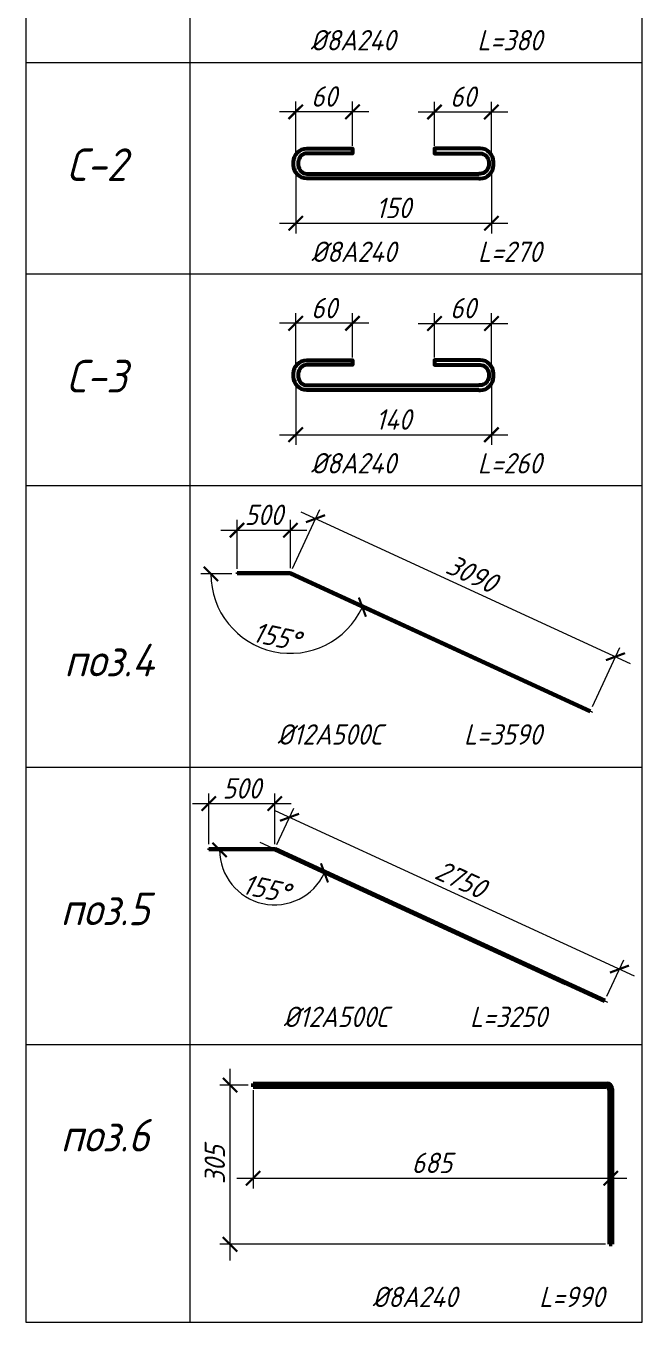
# Model space of a CAD drawing. Header units: millimetres. Extents: x 504091 to 2165846, y 135022 to 442887.
# Drawn here: x 1185654 to 1186410, y 223998 to 225589 of the extents above; entities that cross this region are included whole.
import ezdxf

# ---------------------------------------------------------------- set-up
doc = ezdxf.new("R2010")
doc.units = ezdxf.units.MM
doc.layers.get('Defpoints').update_dxf_attribs({"color": 255})
for name, color, linetype, lineweight in [('!_КР_Размеры', 7, 'Continuous', 9), ('Арматура 12', 26, 'Continuous', 50), ('КР_Арматура 12', 174, 'Continuous', 40), ('Размеры (линейные)', 154, 'Continuous', 9), ('Размеры КР', 164, 'Continuous', 9)]:
    doc.layers.add(name, color=color, linetype=linetype, lineweight=lineweight)
doc.layers.add('!Defpoints', color=255, linetype='Continuous', lineweight=5, plot=False)
doc.styles.add('GOST 2.304_new', font='isocpeur.ttf', dxfattribs={"width": 0.9, "oblique": 15})
doc.dimstyles.new('SPDS 1_10', dxfattribs={"dimscale": 10, "dimtxt": 2.5, "dimasz": 1.77, "dimexe": 1.25, "dimexo": 0.625, "dimtad": 1, "dimdec": 0, "dimrnd": 0.001, "dimtxsty": 'GOST 2.304_new', "dimblk": 'ARCHTICK', "dimcen": 2.5, "dimdle": 2, "dimclrt": 256, "dimadec": 0, "dimazin": 2, "dimtfac": 0.75, "dimtdec": 0, "dimtmove": 1, "dimatfit": 3, "dimfxl": 0, "dimtolj": 1, "dimlwd": 9, "dimlwe": 9, "dimarcsym": 0})

# ---------------------------------------------------------------- blocks, each defined once
blk = doc.blocks.new('_ArchTick')
at = {"color": 0, "linetype": 'ByBlock', "const_width": 0.15}
blk.add_lwpolyline([(-0.5, -0.5), (0.5, 0.5)], dxfattribs=at)
blk = doc.blocks.new('*D2351')
at = {"layer": 'Defpoints', "color": 0, "lineweight": 20, "transparency": 16777216}
for p in [(1186224.7, 225483.2), (1186154.9, 225435.3), (1186224.7, 225420.4)]:
    blk.add_point(p, dxfattribs=at)
at = {"layer": 'Размеры КР', "color": 0, "lineweight": 9, "transparency": 16777216}
for p, q in [((1186154.9, 225441.6), (1186154.9, 225495.7)), ((1186224.7, 225426.6), (1186224.7, 225495.7)), ((1186134.9, 225483.2), (1186244.7, 225483.2))]:
    blk.add_line(p, q, dxfattribs=at)
at = {"layer": 'Размеры КР', "color": 0, "lineweight": 9, "transparency": 16777216, "xscale": 17.7, "yscale": 17.7, "zscale": 17.7, "rotation": 180}
blk.add_blockref('_ArchTick', (1186154.9, 225483.2), dxfattribs=at)
at = {"layer": 'Размеры КР', "color": 0, "lineweight": 9, "transparency": 16777216, "xscale": 17.7, "yscale": 17.7, "zscale": 17.7}
blk.add_blockref('_ArchTick', (1186224.7, 225483.2), dxfattribs=at)
at = {"layer": 'Размеры КР', "lineweight": 20, "transparency": 16777216, "insert": (1186189.8, 225502), "char_height": 25, "attachment_point": 5, "style": 'GOST 2.304_new'}
blk.add_mtext('\\A1;60', dxfattribs=at)
blk = doc.blocks.new('*D2352')
at = {"layer": 'Defpoints', "color": 0, "lineweight": 20, "transparency": 16777216}
for p in [(1185984.6, 225483.4), (1186054.3, 225435.3), (1185984.6, 225420)]:
    blk.add_point(p, dxfattribs=at)
at = {"layer": 'Размеры КР', "color": 0, "lineweight": 9, "transparency": 16777216}
for p, q in [((1185984.6, 225426.3), (1185984.6, 225495.9)), ((1186054.3, 225441.6), (1186054.3, 225495.9)), ((1186074.3, 225483.4), (1185964.6, 225483.4))]:
    blk.add_line(p, q, dxfattribs=at)
at = {"layer": 'Размеры КР', "color": 0, "lineweight": 9, "transparency": 16777216, "xscale": 17.7, "yscale": 17.7, "zscale": 17.7, "rotation": 180}
blk.add_blockref('_ArchTick', (1185984.6, 225483.4), dxfattribs=at)
at = {"layer": 'Размеры КР', "color": 0, "lineweight": 9, "transparency": 16777216, "xscale": 17.7, "yscale": 17.7, "zscale": 17.7}
blk.add_blockref('_ArchTick', (1186054.3, 225483.4), dxfattribs=at)
at = {"layer": 'Размеры КР', "lineweight": 20, "transparency": 16777216, "insert": (1186019.4, 225502.2), "char_height": 25, "attachment_point": 5, "style": 'GOST 2.304_new'}
blk.add_mtext('\\A1;60', dxfattribs=at)
blk = doc.blocks.new('*D2353')
at = {"layer": 'Defpoints', "color": 0, "lineweight": 20, "transparency": 16777216}
for p in [(1185984.6, 225420), (1186224.7, 225420.4), (1186224.7, 225346.7)]:
    blk.add_point(p, dxfattribs=at)
at = {"layer": 'Размеры КР', "color": 0, "lineweight": 9, "transparency": 16777216}
for p, q in [((1185984.6, 225413.8), (1185984.6, 225334.2)), ((1186224.7, 225414.1), (1186224.7, 225334.2)), ((1185964.6, 225346.7), (1186244.7, 225346.7))]:
    blk.add_line(p, q, dxfattribs=at)
at = {"layer": 'Размеры КР', "color": 0, "lineweight": 9, "transparency": 16777216, "xscale": 17.7, "yscale": 17.7, "zscale": 17.7, "rotation": 180}
blk.add_blockref('_ArchTick', (1185984.6, 225346.7), dxfattribs=at)
at = {"layer": 'Размеры КР', "color": 0, "lineweight": 9, "transparency": 16777216, "xscale": 17.7, "yscale": 17.7, "zscale": 17.7}
blk.add_blockref('_ArchTick', (1186224.7, 225346.7), dxfattribs=at)
at = {"layer": 'Размеры КР', "lineweight": 20, "transparency": 16777216, "insert": (1186104.6, 225365.5), "char_height": 25, "attachment_point": 5, "style": 'GOST 2.304_new'}
blk.add_mtext('\\A1;150', dxfattribs=at)
blk = doc.blocks.new('*D2354')
at = {"layer": 'Defpoints', "color": 0, "lineweight": 20, "transparency": 16777216}
for p in [(1186224.7, 225223.7), (1186154.9, 225175.8), (1186224.7, 225160.8)]:
    blk.add_point(p, dxfattribs=at)
at = {"layer": 'Размеры КР', "color": 0, "lineweight": 9, "transparency": 16777216}
for p, q in [((1186134.9, 225223.7), (1186244.7, 225223.7)), ((1186154.9, 225182), (1186154.9, 225236.2)), ((1186224.7, 225167.1), (1186224.7, 225236.2))]:
    blk.add_line(p, q, dxfattribs=at)
at = {"layer": 'Размеры КР', "color": 0, "lineweight": 9, "transparency": 16777216, "xscale": 17.7, "yscale": 17.7, "zscale": 17.7, "rotation": 180}
blk.add_blockref('_ArchTick', (1186154.9, 225223.7), dxfattribs=at)
at = {"layer": 'Размеры КР', "color": 0, "lineweight": 9, "transparency": 16777216, "xscale": 17.7, "yscale": 17.7, "zscale": 17.7}
blk.add_blockref('_ArchTick', (1186224.7, 225223.7), dxfattribs=at)
at = {"layer": 'Размеры КР', "lineweight": 20, "transparency": 16777216, "insert": (1186189.8, 225242.5), "char_height": 25, "attachment_point": 5, "style": 'GOST 2.304_new'}
blk.add_mtext('\\A1;60', dxfattribs=at)
blk = doc.blocks.new('*D2355')
at = {"layer": 'Defpoints', "color": 0, "lineweight": 20, "transparency": 16777216}
for p in [(1185984.6, 225223.9), (1186054.3, 225175.8), (1185984.6, 225160.5)]:
    blk.add_point(p, dxfattribs=at)
at = {"layer": 'Размеры КР', "color": 0, "lineweight": 9, "transparency": 16777216}
for p, q in [((1186074.3, 225223.9), (1185964.6, 225223.9)), ((1185984.6, 225166.7), (1185984.6, 225236.4)), ((1186054.3, 225182), (1186054.3, 225236.4))]:
    blk.add_line(p, q, dxfattribs=at)
at = {"layer": 'Размеры КР', "color": 0, "lineweight": 9, "transparency": 16777216, "xscale": 17.7, "yscale": 17.7, "zscale": 17.7, "rotation": 180}
blk.add_blockref('_ArchTick', (1185984.6, 225223.9), dxfattribs=at)
at = {"layer": 'Размеры КР', "color": 0, "lineweight": 9, "transparency": 16777216, "xscale": 17.7, "yscale": 17.7, "zscale": 17.7}
blk.add_blockref('_ArchTick', (1186054.3, 225223.9), dxfattribs=at)
at = {"layer": 'Размеры КР', "lineweight": 20, "transparency": 16777216, "insert": (1186019.4, 225242.6), "char_height": 25, "attachment_point": 5, "style": 'GOST 2.304_new'}
blk.add_mtext('\\A1;60', dxfattribs=at)
blk = doc.blocks.new('*D2356')
at = {"layer": 'Defpoints', "color": 0, "lineweight": 20, "transparency": 16777216}
for p in [(1185984.6, 225160.5), (1186224.7, 225160.8), (1186224.7, 225087.2)]:
    blk.add_point(p, dxfattribs=at)
at = {"layer": 'Размеры КР', "color": 0, "lineweight": 9, "transparency": 16777216}
for p, q in [((1185984.6, 225154.2), (1185984.6, 225074.7)), ((1186224.7, 225154.6), (1186224.7, 225074.7)), ((1185964.6, 225087.2), (1186244.7, 225087.2))]:
    blk.add_line(p, q, dxfattribs=at)
at = {"layer": 'Размеры КР', "color": 0, "lineweight": 9, "transparency": 16777216, "xscale": 17.7, "yscale": 17.7, "zscale": 17.7, "rotation": 180}
blk.add_blockref('_ArchTick', (1185984.6, 225087.2), dxfattribs=at)
at = {"layer": 'Размеры КР', "color": 0, "lineweight": 9, "transparency": 16777216, "xscale": 17.7, "yscale": 17.7, "zscale": 17.7}
blk.add_blockref('_ArchTick', (1186224.7, 225087.2), dxfattribs=at)
at = {"layer": 'Размеры КР', "lineweight": 20, "transparency": 16777216, "insert": (1186104.6, 225105.9), "char_height": 25, "attachment_point": 5, "style": 'GOST 2.304_new'}
blk.add_mtext('\\A1;140', dxfattribs=at)
blk = doc.blocks.new('*D2412')
at = {"layer": 'Defpoints', "color": 0, "lineweight": 20, "ltscale": 100, "transparency": 16777216}
for p in [(1185912.6, 224916.4), (1185977.4, 224916.4), (1185978.5, 224916.2), (1185917.6, 224839.9), (1186345.8, 224747.2)]:
    blk.add_point(p, dxfattribs=at)
at = {"layer": 'Размеры (линейные)', "color": 0, "lineweight": 9, "ltscale": 100, "transparency": 16777216}
blk.add_line((1185906.4, 224916.4), (1185868.1, 224916.5), dxfattribs=at)
blk.add_arc((1185977.9, 224916.4), 97.4, 179.9621, 335.2976, dxfattribs=at)
at = {"layer": 'Размеры (линейные)', "color": 0, "lineweight": 9, "ltscale": 100, "transparency": 16777216, "xscale": 17.7, "yscale": 17.7, "zscale": 17.7}
for p, rotation in [((1185880.6, 224916.5), 89.96211356463412), ((1186066.4, 224875.7), 65.29756977220617)]:
    blk.add_blockref('_ArchTick', p, dxfattribs=dict(at, rotation=rotation))
at = {"layer": 'Размеры (линейные)', "ltscale": 100, "transparency": 16777216, "insert": (1185961.1, 224839.6), "char_height": 25, "attachment_point": 5, "rotation": 347.6298, "style": 'GOST 2.304_new'}
blk.add_mtext('\\A1;155°', dxfattribs=at)
blk = doc.blocks.new('*D2413')
at = {"layer": 'Defpoints', "color": 0, "lineweight": 20, "ltscale": 100, "transparency": 16777216}
for p in [(1185978.1, 224970.1), (1185912.6, 224916.4), (1185978.1, 224917.2)]:
    blk.add_point(p, dxfattribs=at)
at = {"layer": 'Размеры (линейные)', "color": 0, "lineweight": 9, "ltscale": 100, "transparency": 16777216}
for p, q in [((1185892.6, 224970.1), (1185998.1, 224970.1)), ((1185912.6, 224922.7), (1185912.6, 224982.6)), ((1185978.1, 224923.4), (1185978.1, 224982.6))]:
    blk.add_line(p, q, dxfattribs=at)
at = {"layer": 'Размеры (линейные)', "color": 0, "lineweight": 9, "ltscale": 100, "transparency": 16777216, "xscale": 17.7, "yscale": 17.7, "zscale": 17.7, "rotation": 180}
blk.add_blockref('_ArchTick', (1185912.6, 224970.1), dxfattribs=at)
at = {"layer": 'Размеры (линейные)', "color": 0, "lineweight": 9, "ltscale": 100, "transparency": 16777216, "xscale": 17.7, "yscale": 17.7, "zscale": 17.7}
blk.add_blockref('_ArchTick', (1185978.1, 224970.1), dxfattribs=at)
at = {"layer": 'Размеры (линейные)', "ltscale": 100, "transparency": 16777216, "insert": (1185945.4, 224988.9), "char_height": 25, "attachment_point": 5, "style": 'GOST 2.304_new'}
blk.add_mtext('\\A1;500', dxfattribs=at)
blk = doc.blocks.new('*D2414')
at = {"layer": 'Defpoints', "color": 0, "lineweight": 20, "ltscale": 100, "transparency": 16777216}
for p in [(1185978.1, 224917.2), (1186376.9, 224814.9), (1186346.1, 224747.9)]:
    blk.add_point(p, dxfattribs=at)
at = {"layer": 'Размеры (линейные)', "color": 0, "lineweight": 9, "ltscale": 100, "transparency": 16777216}
for p, q in [((1185980.7, 224922.9), (1186014.2, 224995.6)), ((1185990.8, 224992.6), (1186395.1, 224806.6)), ((1186348.7, 224753.6), (1186382.1, 224826.3))]:
    blk.add_line(p, q, dxfattribs=at)
at = {"layer": 'Размеры (линейные)', "color": 0, "lineweight": 9, "ltscale": 100, "transparency": 16777216, "xscale": 17.7, "yscale": 17.7, "zscale": 17.7}
for p, rotation in [((1186008.9, 224984.2), 155.2975697722317), ((1186376.9, 224814.9), 335.2975697722317)]:
    blk.add_blockref('_ArchTick', p, dxfattribs=dict(at, rotation=rotation))
at = {"layer": 'Размеры (линейные)', "ltscale": 100, "transparency": 16777216, "insert": (1186200.8, 224916.6), "char_height": 25, "attachment_point": 5, "rotation": 335.2976, "style": 'GOST 2.304_new'}
blk.add_mtext('\\A1;3090', dxfattribs=at)
blk = doc.blocks.new('*D2415')
at = {"layer": 'Defpoints', "color": 0, "lineweight": 20, "ltscale": 100, "transparency": 16777216}
for p in [(1185959, 224578.7), (1186381.8, 224431.6), (1186363.8, 224392.5)]:
    blk.add_point(p, dxfattribs=at)
at = {"layer": 'Размеры (линейные)', "color": 0, "lineweight": 9, "ltscale": 100, "transparency": 16777216}
for p, q in [((1185958.8, 224626.1), (1186399.9, 224423.2)), ((1185961.6, 224584.4), (1185982.2, 224629.1)), ((1186366.4, 224398.2), (1186387, 224442.9))]:
    blk.add_line(p, q, dxfattribs=at)
at = {"layer": 'Размеры (линейные)', "color": 0, "lineweight": 9, "ltscale": 100, "transparency": 16777216, "xscale": 17.7, "yscale": 17.7, "zscale": 17.7}
for p, rotation in [((1185977, 224617.8), 155.2975697722635), ((1186381.8, 224431.6), 335.2975697722635)]:
    blk.add_blockref('_ArchTick', p, dxfattribs=dict(at, rotation=rotation))
at = {"layer": 'Размеры (линейные)', "ltscale": 100, "transparency": 16777216, "insert": (1186187.2, 224541.7), "char_height": 25, "attachment_point": 5, "rotation": 335.2976, "style": 'GOST 2.304_new'}
blk.add_mtext('\\A1;2750', dxfattribs=at)
blk = doc.blocks.new('*D2416')
at = {"layer": 'Defpoints', "color": 0, "lineweight": 20, "ltscale": 100, "transparency": 16777216}
for p in [(1185959, 224634.6), (1185878, 224578.7), (1185959, 224578.7)]:
    blk.add_point(p, dxfattribs=at)
at = {"layer": 'Размеры (линейные)', "color": 0, "lineweight": 9, "ltscale": 100, "transparency": 16777216}
for p, q in [((1185858, 224634.6), (1185979, 224634.6)), ((1185878, 224585), (1185878, 224647.1)), ((1185959, 224585), (1185959, 224647.1))]:
    blk.add_line(p, q, dxfattribs=at)
at = {"layer": 'Размеры (линейные)', "color": 0, "lineweight": 9, "ltscale": 100, "transparency": 16777216, "xscale": 17.7, "yscale": 17.7, "zscale": 17.7, "rotation": 180}
blk.add_blockref('_ArchTick', (1185878, 224634.6), dxfattribs=at)
at = {"layer": 'Размеры (линейные)', "color": 0, "lineweight": 9, "ltscale": 100, "transparency": 16777216, "xscale": 17.7, "yscale": 17.7, "zscale": 17.7}
blk.add_blockref('_ArchTick', (1185959, 224634.6), dxfattribs=at)
at = {"layer": 'Размеры (линейные)', "ltscale": 100, "transparency": 16777216, "insert": (1185918.5, 224653.3), "char_height": 25, "attachment_point": 5, "style": 'GOST 2.304_new'}
blk.add_mtext('\\A1;500', dxfattribs=at)
blk = doc.blocks.new('*D2417')
at = {"layer": 'Defpoints', "color": 0, "lineweight": 20, "ltscale": 100, "transparency": 16777216}
for p in [(1185878, 224577.8), (1185958, 224577.8), (1185959.4, 224577.5), (1185917, 224524.9), (1186363.4, 224391.6)]:
    blk.add_point(p, dxfattribs=at)
at = {"layer": 'Размеры (линейные)', "color": 0, "lineweight": 9, "ltscale": 100, "transparency": 16777216}
blk.add_arc((1185958.7, 224577.8), 67.4, 180, 335.2976, dxfattribs=at)
at = {"layer": 'Размеры (линейные)', "color": 0, "lineweight": 9, "ltscale": 100, "transparency": 16777216, "xscale": 17.7, "yscale": 17.7, "zscale": 17.7}
for p, rotation in [((1185891.3, 224577.8), 90.00000000003101), ((1186019.9, 224549.6), 65.29756977227332)]:
    blk.add_blockref('_ArchTick', p, dxfattribs=dict(at, rotation=rotation))
at = {"layer": 'Размеры (линейные)', "ltscale": 100, "transparency": 16777216, "insert": (1185948.3, 224530.3), "char_height": 25, "attachment_point": 5, "rotation": 347.6488, "style": 'GOST 2.304_new'}
blk.add_mtext('\\A1;155°', dxfattribs=at)
blk = doc.blocks.new('*D2419')
at = {"layer": 'Defpoints', "color": 0, "lineweight": 20, "ltscale": 100, "transparency": 16777216}
for p in [(1185932.3, 224289.2), (1186371, 224175), (1186371, 224093.9)]:
    blk.add_point(p, dxfattribs=at)
at = {"layer": 'Размеры (линейные)', "color": 0, "lineweight": 9, "ltscale": 100, "transparency": 16777216}
for p, q in [((1185932.3, 224283), (1185932.3, 224162.5)), ((1185912.3, 224175), (1186391, 224175)), ((1186371, 224100.2), (1186371, 224187.5))]:
    blk.add_line(p, q, dxfattribs=at)
at = {"layer": 'Размеры (линейные)', "color": 0, "lineweight": 9, "ltscale": 100, "transparency": 16777216, "xscale": 17.7, "yscale": 17.7, "zscale": 17.7, "rotation": 180}
blk.add_blockref('_ArchTick', (1185932.3, 224175), dxfattribs=at)
at = {"layer": 'Размеры (линейные)', "color": 0, "lineweight": 9, "ltscale": 100, "transparency": 16777216, "xscale": 17.7, "yscale": 17.7, "zscale": 17.7}
blk.add_blockref('_ArchTick', (1186371, 224175), dxfattribs=at)
at = {"layer": 'Размеры (линейные)', "ltscale": 100, "transparency": 16777216, "insert": (1186151.7, 224193.8), "char_height": 25, "attachment_point": 5, "style": 'GOST 2.304_new'}
blk.add_mtext('\\A1;685', dxfattribs=at)
blk = doc.blocks.new('*D2420')
at = {"layer": 'Defpoints', "color": 0, "lineweight": 20, "ltscale": 100, "transparency": 16777216}
for p in [(1185904, 224289.2), (1185932.3, 224289.2), (1186371, 224093.9)]:
    blk.add_point(p, dxfattribs=at)
at = {"layer": 'Размеры (линейные)', "color": 0, "lineweight": 9, "ltscale": 100, "transparency": 16777216}
for p, q in [((1185904, 224073.9), (1185904, 224309.2)), ((1185926.1, 224289.2), (1185891.5, 224289.2)), ((1186364.8, 224093.9), (1185891.5, 224093.9))]:
    blk.add_line(p, q, dxfattribs=at)
at = {"layer": 'Размеры (линейные)', "color": 0, "lineweight": 9, "ltscale": 100, "transparency": 16777216, "xscale": 17.7, "yscale": 17.7, "zscale": 17.7}
for p, rotation in [((1185904, 224289.2), 90), ((1185904, 224093.9), 270)]:
    blk.add_blockref('_ArchTick', p, dxfattribs=dict(at, rotation=rotation))
at = {"layer": 'Размеры (линейные)', "ltscale": 100, "transparency": 16777216, "insert": (1185885.3, 224191.6), "char_height": 25, "attachment_point": 5, "rotation": 90, "style": 'GOST 2.304_new'}
blk.add_mtext('\\A1;305', dxfattribs=at)

msp = doc.modelspace()

# ---------------------------------------------------------------- linework, layer by layer
at = {"layer": '!Defpoints', "lineweight": 15, "ltscale": 100}
for p, q in [((1185978.1149, 224917.1887), (1185912.6271, 224917.232)), ((1185978.1149, 224917.1887), (1186348.8098, 224746.669)), ((1185940.6886, 224587.1376, -0.0281), (1186367.004, 224391.0324, -0.0281))]:
    msp.add_line(p, q, dxfattribs=at)
at = {"color": 244, "lineweight": 18}
for p, q in [((1185653.6303, 230524.9946, -0.0032), (1185653.6303, 223998.475, 0.0337)), ((1186409.5402, 223998.475, 0.0344), (1186409.5402, 230524.9946, -0.0033)), ((1185653.6303, 225543.974, 0.0271), (1186409.5402, 225543.974, 0.0271)), ((1185653.6303, 225284.4298, 0.0456), (1186409.5402, 225284.4298, 0.0456)), ((1185653.6303, 225024.8857, 0.0641), (1186409.5402, 225024.8857, 0.0641)), ((1185653.6303, 224679.3949, 0.0641), (1186409.5402, 224679.3949, 0.0641)), ((1185653.6303, 224338.9349, 0.0641), (1186409.5402, 224338.9349, 0.0641)), ((1185653.6303, 223998.475, 0.0641), (1186409.5402, 223998.475, 0.0641))]:
    msp.add_line(p, q, dxfattribs=at)
at = {"color": 244, "lineweight": 13, "elevation": -0.0032}
msp.add_lwpolyline([(1185854.6006, 230358.6288), (1185854.6006, 223998.475)], dxfattribs=at)
at = {"layer": 'Арматура 12', "lineweight": 53, "ltscale": 20}
for p, q in [((1186000.0802, 225407.4891, 0.0397), (1186209.0802, 225407.4891, 0.0397)), ((1186209.0802, 225401.4891, 0.0397), (1186000.0802, 225401.4891, 0.0397)), ((1186000.0802, 225147.945, 0.0582), (1186209.0802, 225147.945, 0.0582)), ((1186209.0802, 225141.945, 0.0582), (1186000.0802, 225141.945, 0.0582)), ((1185932.3481, 224291.1362), (1186366.526, 224291.1362)), ((1185932.3481, 224287.2962), (1185932.3481, 224291.1362)), ((1185932.3481, 224287.2962), (1186365.246, 224287.2962)), ((1186372.926, 224284.7362), (1186372.926, 224093.9487)), ((1186369.086, 224283.4562), (1186369.086, 224093.9487)), ((1186369.086, 224093.9487), (1186372.926, 224093.9487))]:
    msp.add_line(p, q, dxfattribs=at)
for points, elevation in [([(1186000.0802, 225401.4891), (1185998.324, 225401.4891, -0.414213562), (1185981.824, 225417.9891), (1185981.824, 225421.8344, -0.414213562), (1185998.324, 225438.3344), (1186054.2539, 225438.3344), (1186054.2539, 225432.3344), (1185998.324, 225432.3344, 0.414213562), (1185987.824, 225421.8344), (1185987.824, 225417.9891, 0.414213562), (1185998.324, 225407.4891), (1186000.0802, 225407.4891)], 0.0397), ([(1186209.0802, 225401.4891), (1186210.8363, 225401.4891, 0.414213562), (1186227.3363, 225417.9891), (1186227.3363, 225421.8344, 0.414213562), (1186210.8363, 225438.3344), (1186154.9064, 225438.3344), (1186154.9064, 225432.3344), (1186210.8363, 225432.3344, -0.414213562), (1186221.3363, 225421.8344), (1186221.3363, 225417.9891, -0.414213562), (1186210.8363, 225407.4891), (1186209.0802, 225407.4891)], 0.0397), ([(1186000.0802, 225141.945), (1185998.324, 225141.945, -0.414213562), (1185981.824, 225158.445), (1185981.824, 225162.2903, -0.414213562), (1185998.324, 225178.7903), (1186054.2539, 225178.7903), (1186054.2539, 225172.7903), (1185998.324, 225172.7903, 0.414213562), (1185987.824, 225162.2903), (1185987.824, 225158.445, 0.414213562), (1185998.324, 225147.945), (1186000.0802, 225147.945)], 0.0582), ([(1186209.0802, 225141.945), (1186210.8363, 225141.945, 0.414213562), (1186227.3363, 225158.445), (1186227.3363, 225162.2903, 0.414213562), (1186210.8363, 225178.7903), (1186154.9064, 225178.7903), (1186154.9064, 225172.7903), (1186210.8363, 225172.7903, -0.414213562), (1186221.3363, 225162.2903), (1186221.3363, 225158.445, -0.414213562), (1186210.8363, 225147.945), (1186209.0802, 225147.945)], 0.0582)]:
    msp.add_lwpolyline(points, format="xyb", dxfattribs=dict(at, elevation=elevation))
for centre, radius in [((1186365.246, 224283.4562), 3.84), ((1186366.526, 224284.7362), 6.4)]:
    msp.add_arc(centre, radius, 0, 90, dxfattribs=at)
at = {"layer": 'КР_Арматура 12', "ltscale": 12}
for p, q in [((1185912.6266, 224918.0184), (1185977.7143, 224917.9754)), ((1185912.6266, 224916.4456), (1185912.6266, 224918.0184)), ((1185977.3694, 224916.4027), (1185912.6266, 224916.4456)), ((1186345.771, 224747.2013), (1185978.4631, 224916.1629)), ((1185978.808, 224917.7355), (1186346.4283, 224748.6302)), ((1186346.4283, 224748.6302), (1186345.771, 224747.2013)), ((1185877.9835, 224577.7002, -0.0281), (1185877.9848, 224579.7228, -0.0281)), ((1185877.9848, 224579.7228, -0.0281), (1185958.4241, 224579.7228, -0.0281)), ((1185877.9848, 224577.7788, -0.0281), (1185957.9984, 224577.7788, -0.0281)), ((1185959.3524, 224577.4823, -0.0281), (1186363.3953, 224391.6226, -0.0281)), ((1185959.4297, 224577.4467, -0.0281), (1186315.488, 224413.6599, -0.0281)), ((1185959.7781, 224579.4263, -0.0281), (1186364.2077, 224393.3887, -0.0281))]:
    msp.add_line(p, q, dxfattribs=at)
for centre, radius, end in [((1185977.3676, 224913.7813), 2.6214, 89.9621136), ((1185977.7125, 224915.3539), 2.6214, 89.9621136), ((1185957.9984, 224574.5388, -0.0281), 3.24, 90), ((1185958.4241, 224576.4828, -0.0281), 3.24, 90)]:
    msp.add_arc(centre, radius, 65.2975698, end, dxfattribs=at)
at = {"layer": 'Размеры КР', "lineweight": 20}
msp.add_line((1186363.3953, 224391.6226, -0.0281), (1186364.2077, 224393.3887, -0.0281), dxfattribs=at)

# ---------------------------------------------------------------- texts
at = {"layer": '!_КР_Размеры', "width": 1105.24052, "attachment_point": 5, "style": 'GOST 2.304_new'}
for s, insert, char_height in [('%%C8А240       L=380', (1186144.8503, 225571.245, 0.0225), 25), ('С-2', (1185740.4044, 225418.5814, 0.0131), 40), ('%%C8А240       L=270', (1186144.8503, 225311.7009, 0.0409), 25), ('С-3', (1185740.4044, 225159.0373, 0.0316), 40), ('%%C8А240       L=260', (1186144.8503, 225052.1568, 0.0594), 25), ('поз.4', (1185755.5685, 224810.7044), 40), ('%%C12А500С       L=3590', (1186124.3172, 224719.4553, 0.0281), 25), ('поз.5', (1185750.6334, 224505.4269, -0.0032), 40), ('%%C12А500С       L=3250', (1186131.1541, 224372.9409, 0.0281), 25), ('поз.6', (1185750.6334, 224227.7605, 0.061), 40), ('%%C8А240       L=990', (1186220.9594, 224029.3185, 0.0594), 25)]:
    msp.add_mtext(s, dxfattribs=dict(at, insert=insert, char_height=char_height))

# ---------------------------------------------------------------- dimensions: what is measured, and where the dimension line sits
at = {"layer": 'Размеры (линейные)', "ltscale": 100}
for base, p1, p2, text, picture, middle in [((1185978.1149, 224970.1206), (1185912.6266, 224916.4456), (1185978.1149, 224917.1887), '500', '*D2413', (1185945.3708, 224988.8706)), ((1185958.998, 224634.5757, -0.0281), (1185877.9842, 224578.7115, -0.0281), (1185958.998, 224578.7152, -0.0281), '500', '*D2416', (1185918.4911, 224653.3257, -0.0281)), ((1186371.006, 224175.0128), (1185932.3481, 224289.2162), (1186371.006, 224093.9487), '685', '*D2419', (1186151.6771, 224193.7628))]:
    dim = msp.add_linear_dim(base=base, p1=p1, p2=p2, text=text, dimstyle='SPDS 1_10', dxfattribs=at)
    dim.commit()
    dim.dimension.update_dxf_attribs({"geometry": picture, "text_midpoint": middle})
for p1, p2, distance, text, picture, middle in [((1185978.1149, 224917.1887), (1186346.0996, 224747.9157), 73.7597, '3090', '*D2414', (1186200.7676, 224916.5964)), ((1185958.998, 224578.7152, -0.0281), (1186363.8015, 224392.5056, -0.0281), 42.9899, '2750', '*D2415', (1186187.2012, 224541.7005, -0.0281))]:
    dim = msp.add_aligned_dim(p1=p1, p2=p2, distance=distance, text=text, dimstyle='SPDS 1_10', dxfattribs=at)
    dim.commit()
    dim.dimension.update_dxf_attribs({"geometry": picture, "text_midpoint": middle})
for base, line1, line2, picture, middle in [((1185917.6353, 224839.9289), ((1186345.771, 224747.2013), (1185978.4631, 224916.1629)), ((1185977.3694, 224916.4027), (1185912.6266, 224916.4456)), '*D2412', (1185961.0953, 224839.5864)), ((1185917.0113, 224524.8568), ((1185959.3524, 224577.4823, -0.0281), (1186363.3953, 224391.6226, -0.0281)), ((1185877.9848, 224577.7788, -0.0281), (1185957.9984, 224577.7788, -0.0281)), '*D2417', (1185948.3069, 224530.2796, -0.0281))]:
    dim = msp.add_angular_dim_2l(base=base, line1=line1, line2=line2, dimstyle='SPDS 1_10', dxfattribs=at)
    dim.commit()
    dim.dimension.update_dxf_attribs({"geometry": picture, "text_midpoint": middle})
dim = msp.add_linear_dim(base=(1185904.0124, 224289.2162), p1=(1186371.006, 224093.9487), p2=(1185932.3481, 224289.2162), angle=90, text='305', dimstyle='SPDS 1_10', dxfattribs=at)
dim.commit()
dim.dimension.update_dxf_attribs({"geometry": '*D2420', "text_midpoint": (1185885.2624, 224191.5825)})
at = {"layer": 'Размеры КР', "lineweight": 20}
for base, p1, p2, text, picture, middle in [((1185984.6242, 225483.439, 0.0397), (1186054.2539, 225435.3344, 0.0397), (1185984.6242, 225420.0273, 0.0397), '60', '*D2352', (1186019.4391, 225502.189, 0.0397)), ((1186224.6757, 225483.2446, 0.0397), (1186154.9064, 225435.3344, 0.0397), (1186224.6757, 225420.3717, 0.0397), '60', '*D2351', (1186189.7911, 225501.9946, 0.0397)), ((1186224.6757, 225346.7062, 0.0397), (1185984.6242, 225420.0273, 0.0397), (1186224.6757, 225420.3717, 0.0397), '150', '*D2353', (1186104.65, 225365.4562, 0.0397)), ((1185984.6242, 225223.8949, 0.0582), (1186054.2539, 225175.7903, 0.0582), (1185984.6242, 225160.4832, 0.0582), '60', '*D2355', (1186019.4391, 225242.6449, 0.0582)), ((1186224.6757, 225223.7005, 0.0582), (1186154.9064, 225175.7903, 0.0582), (1186224.6757, 225160.8276, 0.0582), '60', '*D2354', (1186189.7911, 225242.4505, 0.0582)), ((1186224.6757, 225087.1621, 0.0582), (1185984.6242, 225160.4832, 0.0582), (1186224.6757, 225160.8276, 0.0582), '140', '*D2356', (1186104.65, 225105.9121, 0.0582))]:
    dim = msp.add_linear_dim(base=base, p1=p1, p2=p2, text=text, dimstyle='SPDS 1_10', dxfattribs=at)
    dim.commit()
    dim.dimension.update_dxf_attribs({"geometry": picture, "text_midpoint": middle})

doc.saveas('drawing.dxf')
